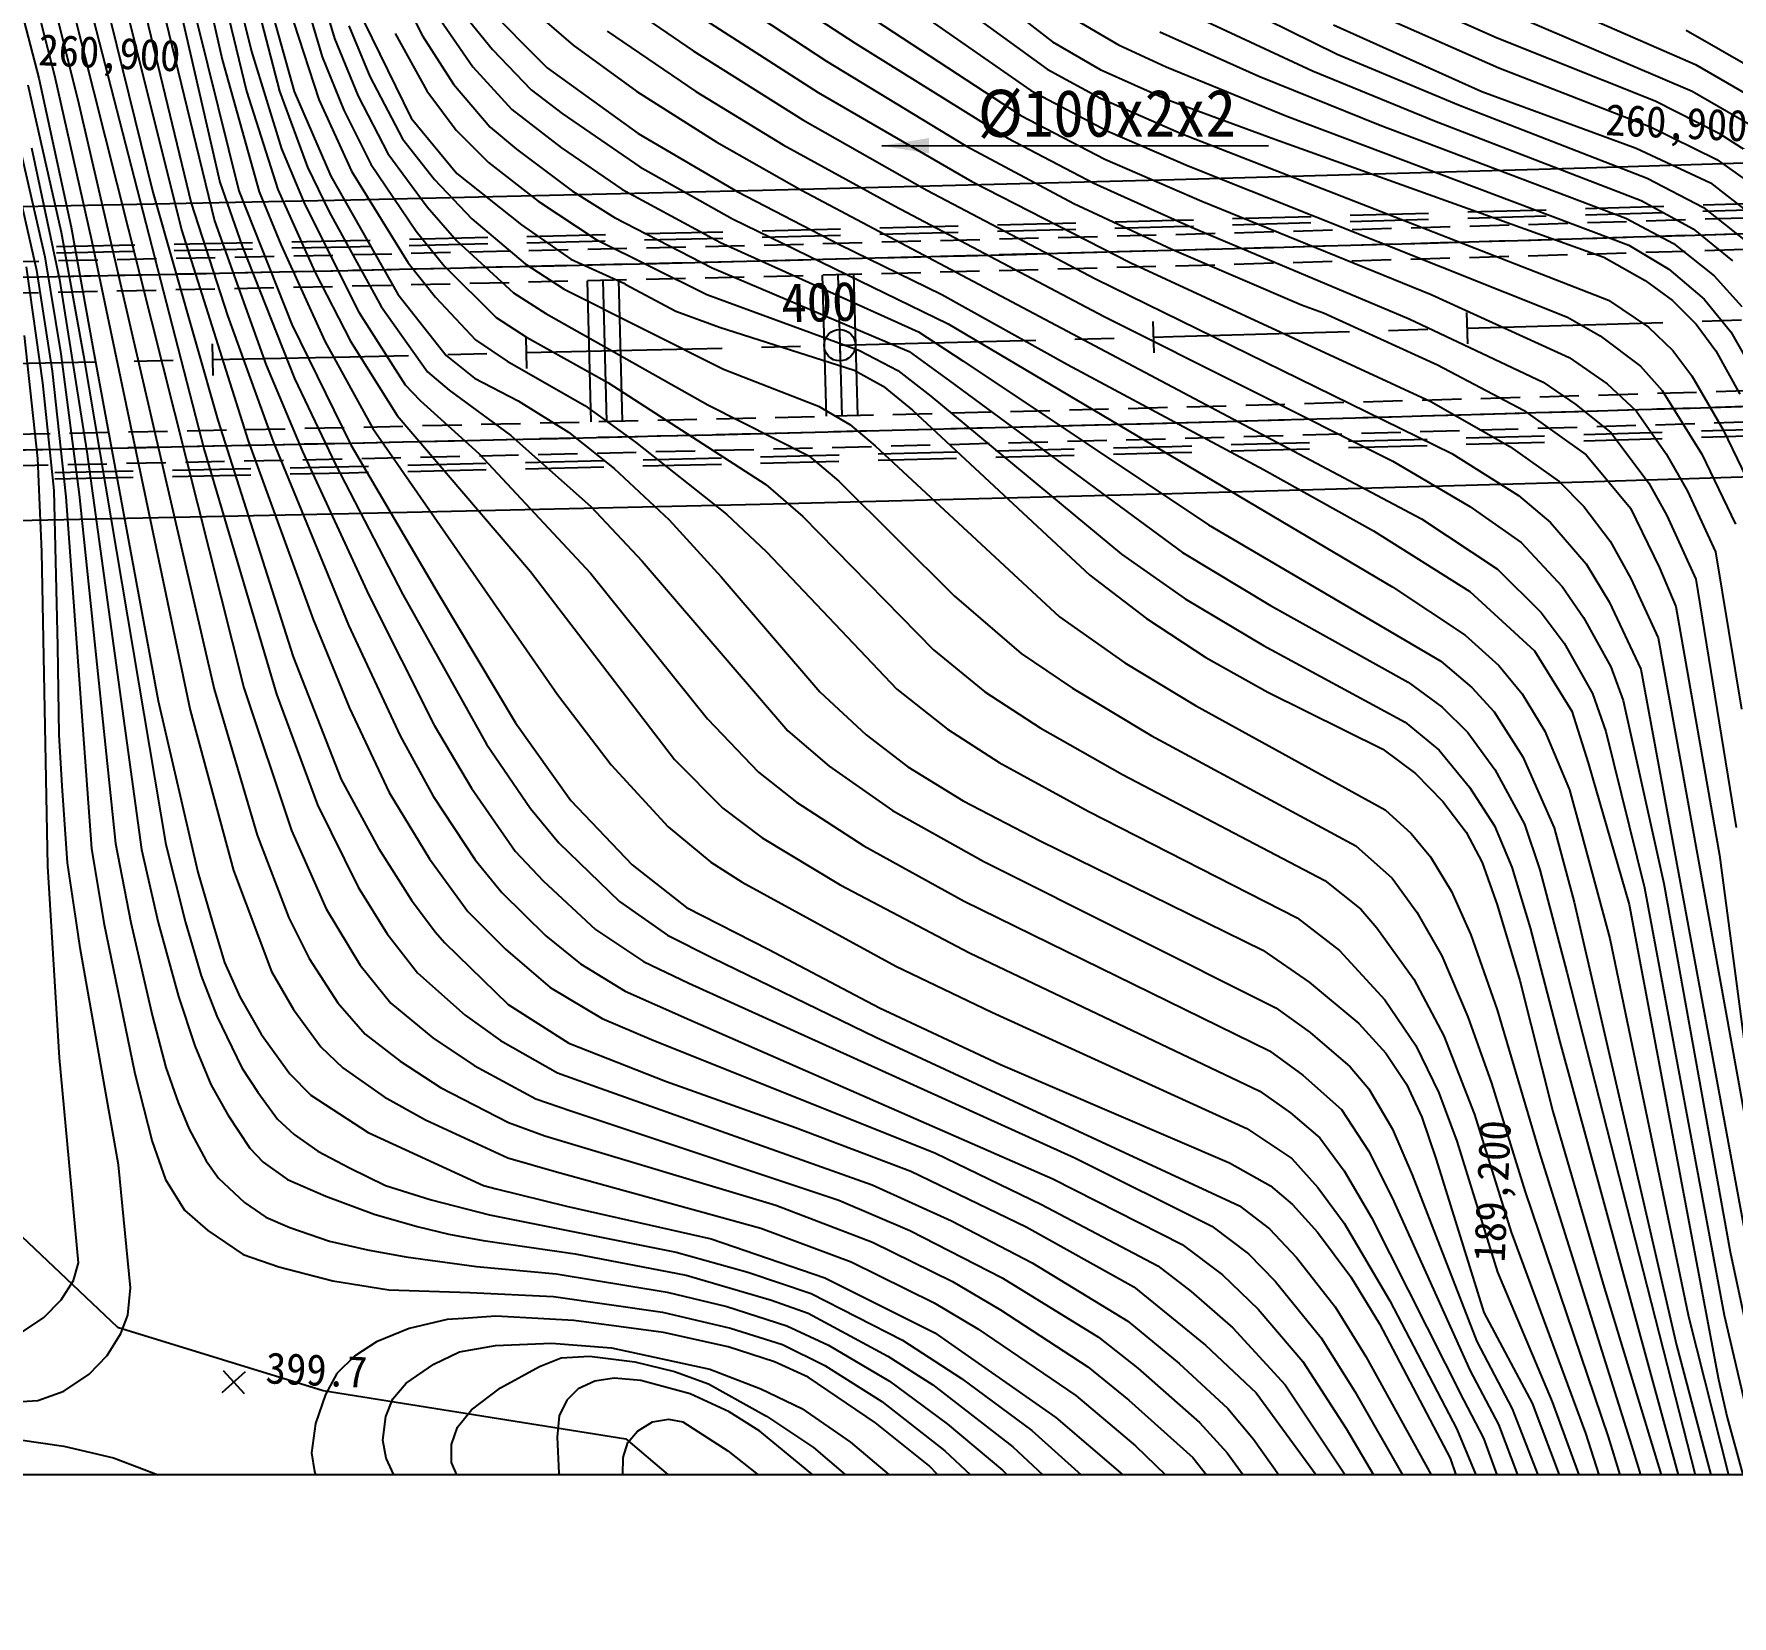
# Model space of a CAD drawing. Header units: millimetres. Extents: x 15846 to 16642, y 1103 to 1809.
# Drawn here: x 16479.2 to 16587.4, y 1390.9 to 1491.8 of the extents above; entities that cross this region are included whole.
import ezdxf
from ezdxf.enums import TextEntityAlignment as Align
from ezdxf.xclip import XClip

# ---------------------------------------------------------------- set-up
doc = ezdxf.new("R2010")
doc.units = ezdxf.units.MM
doc.header["$LTSCALE"] = 10
doc.header["$MEASUREMENT"] = 0
doc.header["$XCLIPFRAME"] = 2
for name, pattern in [('CENTER', [2, 1.25, -0.25, 0.25, -0.25]), ('DASHED', [0.75, 0.5, -0.25]), ('HIDDEN', [0.375, 0.25, -0.125])]:
    doc.linetypes.add(name, pattern=pattern)
for name, color, linetype in [('TN-CABL', 4, 'Continuous'), ('TZ-BASE', 253, 'Continuous'), ('TZ-CABL', 4, 'Continuous')]:
    doc.layers.add(name, color=color, linetype=linetype)
doc.layers.add('TX-PAPR', color=2, linetype='Continuous', plot=False)
doc.styles.add('HANA', font='GulimChe.ttf')
doc.styles.get("Standard").update_dxf_attribs({"font": 'GulimChe.ttf'})
doc.linetypes.add('ZIGZAG', pattern='A,0.0001,-0.2,[131,ltypeshp.shx,S=0.2,R=0,X=-0.2,Y=0],-0.4,[131,ltypeshp.shx,S=0.2,R=180,X=0.2,Y=0],-0.2', length=0.8001)
doc.dimstyles.get("Standard").update_dxf_attribs({"dimtxt": 0.18, "dimasz": 0.18, "dimexe": 0.18, "dimexo": 0.0625, "dimgap": 0.09, "dimtad": 0, "dimtih": 1, "dimtoh": 1, "dimdec": 4, "dimzin": 0, "dimdsep": 46, "dimtxsty": 'Standard', "dimcen": 0.09, "dimadec": 0, "dimazin": 0, "dimtfac": 1, "dimtdec": 4, "dimtofl": 0, "dimtmove": 0, "dimatfit": 3, "dimfxl": 0, "dimtolj": 1, "dimtzin": 0, "dimarcsym": 0})

# ---------------------------------------------------------------- blocks, each defined once
blk = doc.blocks.new('JD-DGKDFK')
at = {"layer": 'TZ-BASE'}
for p, q in [((556.72, 42.24, 381), (564.18, 13.19, 381)), ((556.69, 38.72, 382), (562.41, 15.72, 382)), ((582.71, 30.46, 363), (611.45, 11.65, 363)), ((558.27, 28.99, 383), (562.08, 13.2, 383)), ((563.93, 29.19, 377), (567.69, 16.56, 377)), ((557.84, 27.19, 384), (560.52, 15.21, 384)), ((583.14, 27.93, 364), (600.88, 16.26, 364)), ((551.2, 26.62, 390), (556.12, 6.75, 390)), ((552.5, 26.18, 389), (557.94, 4.35, 389)), ((553.62, 26.46, 388), (558.56, 6.05, 388)), ((554.82, 26.4, 387), (560.05, 4.93, 387)), ((555.94, 26.69, 386), (560.39, 7.39, 386)), ((563.98, 25.22, 378), (566.9, 15.38, 378)), ((584.79, 24.5, 365), (599.05, 15.11, 365)), ((547.56, 23.11, 394), (549.84, 14.2, 394)), ((548.77, 22.85, 393), (551.32, 12.65, 393)), ((550.87, 23.4, 391), (559.38, -9.66, 391)), ((562.18, 23.73, 380), (565.12, 13.18, 380)), ((601.39, 23.12, 361), (613.13, 14.59, 361)), ((604.09, 23.61, 360), (613.47, 16.33, 360)), ((636.46, 22.76, 351), (654.45, 14.9, 351)), ((546.76, 22.05, 395), (548.84, 14.03, 395)), ((598.97, 22.37, 362), (612.08, 13.24, 362)), ((571.63, 20, 373), (573.3, 16.73, 373)), ((584.78, 19.73, 367), (590.55, 15.76, 367)), ((621.93, 20.34, 356), (631.61, 15.56, 356)), ((633.77, 20.17, 353), (641.81, 16.6, 353)), ((550.86, 19.06, 392), (561.91, -24.84, 392)), ((564.77, 18.52, 379), (566.69, 12.66, 379)), ((577.16, 18.79, 370), (581.25, 14.68, 370)), ((579.99, 18.64, 369), (582.9, 16.13, 369)), ((589.1, 19.19, 366), (598.52, 13.1, 366)), ((621.5, 18.47, 357), (630.03, 14.48, 357)), ((633.06, 18.6, 354), (641.92, 14.67, 354)), ((640.56, 19.05, 352), (654.24, 13.19, 352)), ((558.93, 17.54, 385), (561.6, 6.85, 385)), ((568.6, 17.36, 376), (569.95, 14.13, 376)), ((569.59, 17.59, 375), (572.57, 11.48, 375)), ((574.23, 18.03, 372), (576.51, 14.75, 372)), ((576.01, 18.01, 371), (577.76, 15.84, 371)), ((614.69, 17.89, 359), (617.67, 16.14, 359)), ((631.37, 17.43, 355), (640.84, 13.18, 355)), ((567.69, 16.56, 377), (569.21, 12.87, 377)), ((571.56, 16.87, 374), (573.58, 13.21, 374)), ((573.3, 16.73, 373), (575.27, 13.65, 373)), ((585.08, 17.01, 368), (590.73, 13.18, 368)), ((600.88, 16.26, 364), (610.61, 10.19, 364)), ((613.47, 16.33, 360), (616.5, 14.57, 360)), ((620.3, 16.97, 358), (626.62, 14.14, 358)), ((641.81, 16.6, 353), (651.88, 12.57, 353)), ((653.85, 17.09, 350), (658.23, 14.57, 350)), ((560.52, 15.21, 384), (562.89, 6.77, 384)), ((562.41, 15.72, 382), (564.32, 9.51, 382)), ((566.9, 15.38, 378), (568.29, 11.98, 378)), ((577.76, 15.84, 371), (580.22, 13.28, 371)), ((582.9, 16.13, 369), (586.96, 13.18, 369)), ((590.55, 15.76, 367), (597.54, 11.37, 367)), ((617.67, 16.14, 359), (620.72, 14.74, 359)), ((631.61, 15.56, 356), (639.35, 12.32, 356)), ((549.84, 14.2, 394), (552.23, 3.61, 394)), ((569.95, 14.13, 376), (572.02, 10.15, 376)), ((576.51, 14.75, 372), (579, 12.02, 372)), ((581.25, 14.68, 370), (587.05, 10.49, 370)), ((599.05, 15.11, 365), (607.94, 9.7, 365)), ((613.13, 14.59, 361), (616.52, 12.74, 361)), ((616.5, 14.57, 360), (620.87, 12.62, 360)), ((620.72, 14.74, 359), (628.4, 11.61, 359)), ((626.62, 14.14, 358), (634.36, 11.02, 358)), ((630.03, 14.48, 357), (637.81, 11.31, 357)), ((641.92, 14.67, 354), (651.58, 10.93, 354)), ((654.45, 14.9, 351), (658.49, 12.55, 351)), ((548.15, 13.6, 396), (550.26, 4.21, 396)), ((548.84, 14.03, 395), (550.9, 4.53, 395)), ((562.08, 13.2, 383), (564.07, 6.92, 383)), ((564.18, 13.19, 381), (565.97, 8.35, 381)), ((565.12, 13.18, 380), (567.45, 7.78, 380)), ((573.58, 13.21, 374), (575.45, 10.71, 374)), ((575.27, 13.65, 373), (577.62, 10.9, 373)), ((580.22, 13.28, 371), (582.21, 11.78, 371)), ((586.96, 13.18, 369), (592.06, 9.94, 369)), ((590.73, 13.18, 368), (596.29, 9.78, 368)), ((598.52, 13.1, 366), (608.33, 7.43, 366)), ((612.08, 13.24, 362), (617, 10.65, 362)), ((640.84, 13.18, 355), (650.68, 9.57, 355)), ((654.24, 13.19, 352), (658.11, 10.97, 352)), ((551.32, 12.65, 393), (560.03, -24.93, 393)), ((566.69, 12.66, 379), (568.77, 8.09, 379)), ((568.29, 11.98, 378), (570.01, 8.53, 378)), ((569.21, 12.87, 377), (571.1, 9.23, 377)), ((579, 12.02, 372), (582.16, 9.58, 372)), ((616.52, 12.74, 361), (621.67, 10.49, 361)), ((620.87, 12.62, 360), (627.64, 10.14, 360)), ((639.35, 12.32, 356), (651.38, 7.65, 356)), ((651.88, 12.57, 353), (655.95, 10.51, 353)), ((572.57, 11.48, 375), (575.48, 7.94, 375)), ((577.62, 10.9, 373), (579.29, 9.5, 373)), ((582.21, 11.78, 371), (587.15, 8.36, 371)), ((597.54, 11.37, 367), (605.46, 6.89, 367)), ((611.45, 11.65, 363), (616.81, 8.86, 363)), ((628.4, 11.61, 359), (650.21, 3.37, 359)), ((634.36, 11.02, 358), (650.01, 5.1, 358)), ((637.81, 11.31, 357), (650.99, 6.23, 357)), ((651.58, 10.93, 354), (655.82, 8.83, 354)), ((546.88, 9.76, 399), (548.7, 1.79, 399)), ((547.44, 10.43, 398), (549.22, 2.64, 398)), ((572.02, 10.15, 376), (574.06, 7.56, 376)), ((575.45, 10.71, 374), (577.51, 8.65, 374)), ((587.05, 10.49, 370), (593.37, 6.79, 370)), ((592.06, 9.94, 369), (597.47, 6.88, 369)), ((596.29, 9.78, 368), (603.39, 5.89, 368)), ((610.61, 10.19, 364), (616.1, 7.32, 364)), ((617, 10.65, 362), (622.12, 8.44, 362)), ((621.67, 10.49, 361), (648.9, -0.12, 361)), ((627.64, 10.14, 360), (648.62, 2.61, 360)), ((655.95, 10.51, 353), (657.95, 9.23, 353)), ((548.37, 9.59, 397), (550.15, 1.19, 397)), ((564.32, 9.51, 382), (565.79, 5.97, 382)), ((571.1, 9.23, 377), (573.59, 5.83, 377)), ((579.29, 9.5, 373), (582.87, 6.82, 373)), ((582.16, 9.58, 372), (586, 6.94, 372)), ((607.94, 9.7, 365), (614.82, 6.03, 365)), ((616.81, 8.86, 363), (622.98, 6.18, 363)), ((650.68, 9.57, 355), (655.41, 7.36, 355)), ((655.82, 8.83, 354), (657.8, 7.43, 354)), ((565.97, 8.35, 381), (567.36, 5.51, 381)), ((567.45, 7.78, 380), (571.72, 0.25, 380)), ((568.77, 8.09, 379), (572.39, 2.26, 379)), ((570.01, 8.53, 378), (572.89, 4.26, 378)), ((575.48, 7.94, 375), (579.61, 4.68, 375)), ((577.51, 8.65, 374), (580.68, 6.18, 374)), ((587.15, 8.36, 371), (593.07, 5.05, 371)), ((622.12, 8.44, 362), (646.29, -1.22, 362)), ((651.38, 7.65, 356), (654.97, 5.78, 356)), ((556.12, 6.75, 390), (560.26, -7.78, 390)), ((560.39, 7.39, 386), (561.8, 3.31, 386)), ((561.6, 6.85, 385), (564.97, -1.67, 385)), ((562.89, 6.77, 384), (564.28, 3.43, 384)), ((564.07, 6.92, 383), (566.44, 1.68, 383)), ((574.06, 7.56, 376), (576.45, 5.06, 376)), ((582.87, 6.82, 373), (585.55, 5.14, 373)), ((586, 6.94, 372), (592.29, 3.55, 372)), ((593.37, 6.79, 370), (599.89, 3.43, 370)), ((597.47, 6.88, 369), (636.99, -14.07, 369)), ((605.46, 6.89, 367), (616.21, 1.23, 367)), ((608.33, 7.43, 366), (618.46, 2.25, 366)), ((616.1, 7.32, 364), (622.33, 4.53, 364)), ((655.41, 7.36, 355), (658.79, 4.72, 355)), ((558.56, 6.05, 388), (560.88, -1.11, 388)), ((565.79, 5.97, 382), (569.25, -0.9, 382)), ((567.36, 5.51, 381), (570.67, -0.54, 381)), ((573.59, 5.83, 377), (575.49, 3.65, 377)), ((580.68, 6.18, 374), (584.38, 3.73, 374)), ((603.39, 5.89, 368), (616.76, -1.16, 368)), ((614.82, 6.03, 365), (621.07, 3.13, 365)), ((622.98, 6.18, 363), (637.6, 0.24, 363)), ((650.99, 6.23, 357), (654.3, 4.42, 357)), ((654.97, 5.78, 356), (657.74, 3.57, 356)), ((550.9, 4.53, 395), (552.31, -3.25, 395)), ((557.94, 4.35, 389), (562.19, -9.09, 389)), ((560.05, 4.93, 387), (563.34, -4.27, 387)), ((576.45, 5.06, 376), (579.85, 2.18, 376)), ((579.61, 4.68, 375), (582.76, 2.49, 375)), ((585.55, 5.14, 373), (591.76, 1.93, 373)), ((593.07, 5.05, 371), (606.81, -1.64, 371)), ((622.33, 4.53, 364), (636.21, -1.31, 364)), ((650.01, 5.1, 358), (653.05, 3.48, 358)), ((654.3, 4.42, 357), (656.81, 2.38, 357)), ((550.26, 4.21, 396), (551.68, -3.66, 396)), ((552.23, 3.61, 394), (558.49, -26.27, 394)), ((561.8, 3.31, 386), (565.15, -5.12, 386)), ((564.28, 3.43, 384), (567.07, -2.74, 384)), ((572.89, 4.26, 378), (574.68, 2.05, 378)), ((575.49, 3.65, 377), (579.1, 0.34, 377)), ((584.38, 3.73, 374), (591.42, 0.24, 374)), ((592.29, 3.55, 372), (604.93, -2.14, 372)), ((599.89, 3.43, 370), (606.41, 0.23, 370)), ((650.21, 3.37, 359), (652.76, 1.85, 359)), ((653.05, 3.48, 358), (655.65, 1.42, 358)), ((549.22, 2.64, 398), (550.24, -3.55, 398)), ((572.39, 2.26, 379), (574.12, 0.07, 379)), ((579.85, 2.18, 376), (582.34, 0.57, 376)), ((582.76, 2.49, 375), (586.13, 0.95, 375)), ((618.46, 2.25, 366), (637.58, -6.59, 366)), ((621.07, 3.13, 365), (629.34, -0.42, 365)), ((648.62, 2.61, 360), (651.24, 1.13, 360)), ((549.09, -5.4, 400), (548.05, 1.99, 400)), ((548.7, 1.79, 399), (549.69, -4.66, 399)), ((550.15, 1.19, 397), (551.9, -9.8, 397)), ((566.44, 1.68, 383), (568.72, -2.75, 383)), ((574.68, 2.05, 378), (578, -1.24, 378)), ((591.76, 1.93, 373), (604.32, -3.41, 373)), ((616.21, 1.23, 367), (638.92, -9.91, 367)), ((651.24, 1.13, 360), (652.98, -0.16, 360)), ((652.76, 1.85, 359), (655.01, -0.07, 359)), ((655.65, 1.42, 358), (657.41, -0.54, 358)), ((571.72, 0.25, 380), (574.8, -3.65, 380)), ((574.12, 0.07, 379), (576.69, -2.66, 379)), ((579.1, 0.34, 377), (581.17, -0.98, 377)), ((582.34, 0.57, 376), (592.5, -4.53, 376)), ((586.13, 0.95, 375), (586.22, 0.89, 375)), ((586.22, 0.89, 375), (589.46, -0.83, 375)), ((591.42, 0.24, 374), (601.15, -3.33, 374)), ((606.41, 0.23, 370), (614.41, -4.22, 370)), ((637.6, 0.24, 363), (646.39, -3.79, 363)), ((569.25, -0.9, 382), (572.2, -5.52, 382)), ((570.67, -0.54, 381), (573.61, -4.7, 381)), ((581.17, -0.98, 377), (591.5, -6.81, 377)), ((589.46, -0.83, 375), (592.24, -1.85, 375)), ((629.34, -0.42, 365), (630.75, -0.94, 365)), ((630.75, -0.94, 365), (638, -4.26, 365)), ((639.86, -0.92), (639.92, -2.92)), ((648.9, -0.12, 361), (651.45, -1.85, 361)), ((652.98, -0.16, 360), (654.49, -1.66, 360)), ((655.01, -0.07, 359), (656.7, -2.15, 359)), ((560.88, -1.11, 388), (563.75, -9.1, 388)), ((564.97, -1.67, 385), (568.73, -9.36, 385)), ((578, -1.24, 378), (579.93, -2.49, 378)), ((592.24, -1.85, 375), (600.82, -4.58, 375)), ((599.88, -2), (599.93, -4)), ((604.93, -2.14, 372), (607.74, -4, 372)), ((606.81, -1.64, 371), (635.15, -18.42, 371)), ((616.76, -1.16, 368), (635.17, -10.4, 368)), ((619.87, -1.48), (619.92, -3.48)), ((636.21, -1.31, 364), (644.74, -5.36, 364)), ((646.29, -1.22, 362), (648.37, -2.41, 362)), ((651.45, -1.85, 361), (653.01, -3.33, 361)), ((654.49, -1.66, 360), (655.74, -3.36, 360)), ((656.7, -2.15, 359), (658.14, -4.65, 359)), ((548.78, -10.23, 401), (547.93, -2.38, 401)), ((559.89, -2.92), (559.93, -4.92)), ((567.07, -2.74, 384), (570.13, -8.31, 384)), ((568.72, -2.75, 383), (571.69, -7.47, 383)), ((576.69, -2.66, 379), (578.7, -4.01, 379)), ((579.89, -2.48), (579.93, -4.48)), ((579.93, -2.49, 378), (585.11, -5.38, 378)), ((648.37, -2.41, 362), (650.94, -4.33, 362)), ((550.24, -3.55, 398), (551.41, -12.52, 398)), ((551.68, -3.66, 396), (556.94, -34.82, 396)), ((552.31, -3.25, 395), (556.44, -25.66, 395)), ((563.34, -4.27, 387), (565.65, -9.77, 387)), ((574.8, -3.65, 380), (576.61, -5.1, 380)), ((578.7, -4.01, 379), (583.66, -6.85, 379)), ((601.15, -3.33, 374), (603.61, -4.61, 374)), ((604.32, -3.41, 373), (606.9, -5.27, 373)), ((607.74, -4, 372), (623.4, -14.44, 372)), ((614.41, -4.22, 370), (626.92, -10.93, 370)), ((638, -4.26, 365), (643.48, -7.15, 365)), ((646.39, -3.79, 363), (648.83, -5.47, 363)), ((653.01, -3.33, 361), (654.22, -4.96, 361)), ((655.74, -3.36, 360), (657.28, -6.13, 360)), ((549.81, -12.27, 400), (549.09, -5.4, 400)), ((549.69, -4.66, 399), (550.56, -12.67, 399)), ((565.15, -5.12, 386), (567.75, -10.6, 386)), ((573.61, -4.7, 381), (575.01, -5.87, 381)), ((576.61, -5.1, 380), (579.4, -6.54, 380)), ((585.11, -5.38, 378), (595.18, -11.88, 378)), ((592.5, -4.53, 376), (598.55, -6.89, 376)), ((600.82, -4.58, 375), (602.66, -5.61, 375)), ((603.61, -4.61, 374), (605.71, -6.25, 374)), ((606.9, -5.27, 373), (621.75, -16.22, 373)), ((644.74, -5.36, 364), (646.83, -6.77, 364)), ((650.94, -4.33, 362), (652.33, -5.89, 362)), ((654.22, -4.96, 361), (656.21, -8.4, 361)), ((572.2, -5.52, 382), (573.15, -6.53, 382)), ((575.01, -5.87, 381), (578.94, -8.76, 381)), ((602.66, -5.61, 375), (604.53, -7.14, 375)), ((605.71, -6.25, 374), (617.86, -16.31, 374)), ((648.83, -5.47, 363), (650.67, -7.18, 363)), ((652.33, -5.89, 362), (654.85, -9.94, 362)), ((571.69, -7.47, 383), (580.18, -17.42, 383)), ((573.15, -6.53, 382), (576.9, -9.91, 382)), ((579.4, -6.54, 380), (582.6, -8.54, 380)), ((583.66, -6.85, 379), (586.89, -9.17, 379)), ((591.5, -6.81, 377), (597.94, -10.05, 377)), ((598.55, -6.89, 376), (600.55, -8.06, 376)), ((604.53, -7.14, 375), (615.84, -17.65, 375)), ((637.58, -6.59, 366), (642.61, -9.45, 366)), ((643.48, -7.15, 365), (647.49, -9.98, 365)), ((646.83, -6.77, 364), (649.08, -8.58, 364)), ((650.67, -7.18, 363), (652.58, -9.93, 363)), ((560.26, -7.78, 390), (565.05, -22.86, 390)), ((570.13, -8.31, 384), (581.9, -25.26, 384)), ((582.6, -8.54, 380), (585.52, -10.85, 380)), ((600.55, -8.06, 376), (602.16, -9.42, 376)), ((649.08, -8.58, 364), (651.47, -11.8, 364)), ((656.21, -8.4, 361), (658.27, -12.67, 361)), ((559.38, -9.66, 391), (564, -25.25, 391)), ((562.19, -9.09, 389), (566.33, -20.49, 389)), ((563.75, -9.1, 388), (568.58, -20.84, 388)), ((568.73, -9.36, 385), (574.29, -18.83, 385)), ((578.94, -8.76, 381), (584.04, -13.27, 381)), ((586.89, -9.17, 379), (592.69, -13.77, 379)), ((602.16, -9.42, 376), (613.91, -20.32, 376)), ((642.61, -9.45, 366), (645.76, -11.68, 366)), ((549.04, -16.16, 401), (548.78, -10.23, 401)), ((551.9, -9.8, 397), (555.39, -35.14, 397)), ((565.65, -9.77, 387), (569.88, -18.93, 387)), ((567.75, -10.6, 386), (572.05, -18.89, 386)), ((576.9, -9.91, 382), (584.01, -17.52, 382)), ((597.94, -10.05, 377), (599.85, -11.67, 377)), ((635.17, -10.4, 368), (640.07, -13.27, 368)), ((638.92, -9.91, 367), (643.18, -12.58, 367)), ((647.49, -9.98, 365), (650.3, -13.39, 365)), ((652.58, -9.93, 363), (653.94, -12.3, 363)), ((654.85, -9.94, 362), (657, -14.41, 362)), ((585.52, -10.85, 380), (589.03, -14.14, 380)), ((595.18, -11.88, 378), (597.54, -13.92, 378)), ((599.85, -11.67, 377), (607.2, -18.97, 377)), ((626.92, -10.93, 370), (633.92, -14.83, 370)), ((645.76, -11.68, 366), (647.33, -13.29, 366)), ((651.47, -11.8, 364), (652.62, -13.85, 364)), ((550.05, -22.19, 400), (549.81, -12.27, 400)), ((550.56, -12.67, 399), (552.2, -35.09, 399)), ((551.41, -12.52, 398), (553.73, -34.76, 398)), ((643.18, -12.58, 367), (645.22, -14.29, 367)), ((653.94, -12.3, 363), (655.73, -16.16, 363)), ((584.04, -13.27, 381), (587.3, -16.76, 381)), ((592.69, -13.77, 379), (595.23, -16.18, 379)), ((597.54, -13.92, 378), (605.87, -22.41, 378)), ((636.99, -14.07, 369), (641.84, -17.27, 369)), ((640.07, -13.27, 368), (643.33, -15.58, 368)), ((647.33, -13.29, 366), (649.01, -15.5, 366)), ((650.3, -13.39, 365), (652.15, -17.18, 365)), ((652.62, -13.85, 364), (654.47, -17.91, 364)), ((589.03, -14.14, 380), (592.34, -17.76, 380)), ((623.4, -14.44, 372), (638.22, -23.13, 372)), ((633.92, -14.83, 370), (640.07, -18.7, 370)), ((645.22, -14.29, 367), (647.48, -16.94, 367)), ((549.42, -36.21, 401), (549.04, -16.16, 401)), ((595.23, -16.18, 379), (603.54, -24.92, 379)), ((621.75, -16.22, 373), (627.36, -19.59, 373)), ((643.33, -15.58, 368), (645.95, -18.39, 368)), ((649.01, -15.5, 366), (650.34, -17.88, 366)), ((655.73, -16.16, 363), (657.38, -26.19, 363)), ((587.3, -16.76, 381), (596.59, -27.57, 381)), ((617.86, -16.31, 374), (621.93, -19.16, 374)), ((641.84, -17.27, 369), (644.61, -20.04, 369)), ((647.48, -16.94, 367), (648.94, -19.35, 367)), ((652.15, -17.18, 365), (653.2, -19.66, 365)), ((580.18, -17.42, 383), (589.37, -29.4, 383)), ((584.01, -17.52, 382), (591.47, -26.82, 382)), ((592.34, -17.76, 380), (598.64, -25.09, 380)), ((615.84, -17.65, 375), (619.46, -20.41, 375)), ((645.95, -18.39, 368), (647.32, -20.36, 368)), ((650.34, -17.88, 366), (652.08, -21.65, 366)), ((654.47, -17.91, 364), (657.04, -33.74, 364)), ((569.88, -18.93, 387), (574.04, -27.21, 387)), ((572.05, -18.89, 386), (577.38, -28.43, 386)), ((574.29, -18.83, 385), (579.22, -27.08, 385)), ((607.2, -18.97, 377), (611.46, -22.65, 377)), ((621.93, -19.16, 374), (626.91, -22.14, 374)), ((635.15, -18.42, 371), (639.77, -21.49, 371)), ((640.07, -18.7, 370), (644.18, -22.47, 370)), ((648.94, -19.35, 367), (650.97, -23.64, 367)), ((566.33, -20.49, 389), (568.64, -26.13, 389)), ((613.91, -20.32, 376), (618.08, -23.24, 376)), ((619.46, -20.41, 375), (623.23, -22.91, 375)), ((627.36, -19.59, 373), (636.14, -24.47, 373)), ((644.61, -20.04, 369), (646.08, -22, 369)), ((647.32, -20.36, 368), (649.06, -23.49, 368)), ((653.2, -19.66, 365), (655.99, -35.5, 365)), ((568.58, -20.84, 388), (571.87, -27.9, 388)), ((639.77, -21.49, 371), (641.91, -23.42, 371)), ((550.14, -27.83, 400), (550.05, -22.19, 400)), ((605.87, -22.41, 378), (609.16, -25.09, 378)), ((611.46, -22.65, 377), (614.74, -24.87, 377)), ((626.91, -22.14, 374), (635.94, -27.02, 374)), ((644.18, -22.47, 370), (646.57, -26.33, 370)), ((646.08, -22, 369), (647.88, -25.2, 369)), ((652.08, -21.65, 366), (662.24, -77.95, 366)), ((565.05, -22.86, 390), (568.12, -30.68, 390)), ((618.08, -23.24, 376), (622.57, -25.97, 376)), ((623.23, -22.91, 375), (627.2, -25.12, 375)), ((638.22, -23.13, 372), (640.19, -24.81, 372)), ((641.91, -23.42, 371), (643.4, -25.23, 371)), ((649.06, -23.49, 368), (649.85, -25.64, 368)), ((650.97, -23.64, 367), (659.08, -67.61, 367)), ((561.91, -24.84, 392), (564.96, -33.93, 392)), ((614.74, -24.87, 377), (619.75, -27.88, 377)), ((636.14, -24.47, 373), (638.31, -26.08, 373)), ((640.19, -24.81, 372), (641.61, -26.36, 372)), ((556.44, -25.66, 395), (558.97, -36.59, 395)), ((560.03, -24.93, 393), (562.77, -34.24, 393)), ((564, -25.25, 391), (566.6, -32.3, 391)), ((581.9, -25.26, 384), (585.33, -29.75, 384)), ((598.64, -25.09, 380), (601.59, -27.84, 380)), ((603.54, -24.92, 379), (606.76, -27.48, 379)), ((609.16, -25.09, 378), (612.68, -27.38, 378)), ((622.57, -25.97, 376), (634.68, -32.61, 376)), ((627.2, -25.12, 375), (634.53, -28.74, 375)), ((643.4, -25.23, 371), (644.85, -27.61, 371)), ((647.88, -25.2, 369), (648.73, -27.63, 369)), ((649.85, -25.64, 368), (652.43, -37.31, 368)), ((558.49, -26.27, 394), (561.25, -36.48, 394)), ((568.64, -26.13, 389), (571.17, -31.5, 389)), ((591.47, -26.82, 382), (594.73, -30.21, 382)), ((635.94, -27.02, 374), (638.12, -28.82, 374)), ((638.31, -26.08, 373), (639.95, -27.68, 373)), ((641.61, -26.36, 372), (643.45, -29.24, 372)), ((646.57, -26.33, 370), (647.62, -29.62, 370)), ((550.33, -31.08, 400), (550.14, -27.83, 400)), ((571.87, -27.9, 388), (573.99, -31.75, 388)), ((574.04, -27.21, 387), (576.43, -31.24, 387)), ((579.22, -27.08, 385), (582.75, -32.02, 385)), ((596.59, -27.57, 381), (599.23, -29.83, 381)), ((601.59, -27.84, 380), (604.25, -29.87, 380)), ((606.76, -27.48, 379), (610.06, -29.59, 379)), ((612.68, -27.38, 378), (617.93, -30.37, 378)), ((619.75, -27.88, 377), (632.81, -34.9, 377)), ((639.95, -27.68, 373), (641.66, -30.04, 373)), ((644.85, -27.61, 371), (646.42, -31.35, 371)), ((648.73, -27.63, 369), (651.2, -37.58, 369)), ((577.38, -28.43, 386), (580.19, -32.53, 386)), ((634.53, -28.74, 375), (636.61, -30.3, 375)), ((638.12, -28.82, 374), (640.05, -31.16, 374)), ((585.33, -29.75, 384), (588.96, -33.69, 384)), ((589.37, -29.4, 383), (592.45, -32.5, 383)), ((594.73, -30.21, 382), (597.15, -32.13, 382)), ((599.23, -29.83, 381), (603.27, -32.65, 381)), ((604.25, -29.87, 380), (607.77, -32.05, 380)), ((610.06, -29.59, 379), (615.74, -32.69, 379)), ((636.61, -30.3, 375), (638.34, -32.08, 375)), ((641.66, -30.04, 373), (643.55, -33.52, 373)), ((643.45, -29.24, 372), (645.44, -33.76, 372)), ((647.62, -29.62, 370), (650.23, -38.65, 370)), ((550.68, -35.99, 400), (550.33, -31.08, 400)), ((568.12, -30.68, 390), (570.49, -35.06, 390)), ((576.43, -31.24, 387), (579.21, -35.24, 387)), ((617.93, -30.37, 378), (630.82, -37.11, 378)), ((640.05, -31.16, 374), (641.64, -33.64, 374)), ((646.42, -31.35, 371), (647.16, -34.07, 371)), ((566.6, -32.3, 391), (569.19, -37.54, 391)), ((571.17, -31.5, 389), (573.74, -35.74, 389)), ((573.99, -31.75, 388), (576.66, -35.81, 388)), ((582.75, -32.02, 385), (586.67, -36.12, 385)), ((597.15, -32.13, 382), (601.43, -34.92, 382)), ((607.77, -32.05, 380), (612.68, -34.6, 380)), ((638.34, -32.08, 375), (639.83, -34.03, 375)), ((580.19, -32.53, 386), (582, -34.72, 386)), ((592.45, -32.5, 383), (594.96, -34.4, 383)), ((603.27, -32.65, 381), (609.09, -35.91, 381)), ((615.74, -32.69, 379), (629.07, -39.49, 379)), ((634.68, -32.61, 376), (636.32, -34.12, 376)), ((643.55, -33.52, 373), (644.54, -36.44, 373)), ((562.77, -34.24, 393), (564.77, -39.49, 393)), ((564.96, -33.93, 392), (567.17, -38.92, 392)), ((588.96, -33.69, 384), (591.68, -35.96, 384)), ((594.96, -34.4, 383), (599.93, -37.39, 383)), ((612.68, -34.6, 380), (626.87, -41.55, 380)), ((636.32, -34.12, 376), (637.55, -35.62, 376)), ((639.83, -34.03, 375), (640.86, -35.98, 375)), ((641.64, -33.64, 374), (642.74, -36.26, 374)), ((645.44, -33.76, 372), (646.71, -38.51, 372)), ((647.16, -34.07, 371), (648.99, -40.81, 371)), ((552.2, -35.09, 399), (552.98, -39.81, 399)), ((553.73, -34.76, 398), (554.71, -39.8, 398)), ((555.39, -35.14, 397), (556.45, -39.8, 397)), ((556.94, -34.82, 396), (558.19, -39.8, 396)), ((570.49, -35.06, 390), (572.6, -38.37, 390)), ((579.21, -35.24, 387), (581, -37.14, 387)), ((582, -34.72, 386), (585.87, -38.46, 386)), ((601.43, -34.92, 382), (607.83, -38.43, 382)), ((632.81, -34.9, 377), (635.11, -36.97, 377)), ((637.55, -35.62, 376), (638.89, -37.82, 376)), ((655.99, -35.5, 365), (657.57, -47.55, 365)), ((550.17, -48.42, 401), (549.42, -36.21, 401)), ((551.24, -39.81, 400), (550.68, -35.99, 400)), ((558.97, -36.59, 395), (559.92, -39.8, 395)), ((561.25, -36.48, 394), (563.67, -42.91, 394)), ((573.74, -35.74, 389), (576.19, -39.1, 389)), ((576.66, -35.81, 388), (578.36, -37.89, 388)), ((586.67, -36.12, 385), (590.14, -38.84, 385)), ((591.68, -35.96, 384), (593.68, -37.22, 384)), ((609.09, -35.91, 381), (627.7, -45.23, 381)), ((640.86, -35.98, 375), (641.82, -38.67, 375)), ((642.74, -36.26, 374), (643.92, -40.13, 374)), ((644.54, -36.44, 373), (646.26, -42.96, 373)), ((569.19, -37.54, 391), (571.04, -40.52, 391)), ((578.36, -37.89, 388), (581.16, -40.65, 388)), ((581, -37.14, 387), (584.34, -40.25, 387)), ((593.68, -37.22, 384), (603.48, -42.57, 384)), ((599.93, -37.39, 383), (608.17, -41.73, 383)), ((630.82, -37.11, 378), (633.11, -38.95, 378)), ((635.11, -36.97, 377), (636.69, -39.13, 377)), ((638.89, -37.82, 376), (640.13, -40.58, 376)), ((651.2, -37.58, 369), (656.29, -64.83, 369)), ((652.43, -37.31, 368), (656.66, -60.79, 368)), ((567.17, -38.92, 392), (569.33, -42.52, 392)), ((572.6, -38.37, 390), (574.11, -40.39, 390)), ((585.87, -38.46, 386), (588.92, -40.6, 386)), ((590.14, -38.84, 385), (595.37, -41.51, 385)), ((607.83, -38.43, 382), (627.3, -47.97, 382)), ((633.11, -38.95, 378), (634.13, -40.13, 378)), ((641.82, -38.67, 375), (643.25, -43.5, 375)), ((646.71, -38.51, 372), (653.24, -66.73, 372)), ((650.23, -38.65, 370), (655.92, -68.92, 370)), ((551.47, -41.41, 400), (551.24, -39.81, 400)), ((552.98, -39.81, 399), (554.97, -49.42, 399)), ((554.71, -39.8, 398), (556.09, -45.79, 398)), ((556.45, -39.8, 397), (557.74, -44.52, 397)), ((558.19, -39.8, 396), (559.19, -43.19, 396)), ((559.92, -39.8, 395), (560.67, -42.34, 395)), ((564.77, -39.49, 393), (566.07, -42.09, 393)), ((576.19, -39.1, 389), (578.6, -41.5, 389)), ((629.07, -39.49, 379), (631.77, -41.59, 379)), ((636.69, -39.13, 377), (638.28, -41.93, 377)), ((571.04, -40.52, 391), (572.98, -43, 391)), ((574.11, -40.39, 390), (574.72, -41.1, 390)), ((574.72, -41.1, 390), (578.77, -45.02, 390)), ((581.16, -40.65, 388), (583.38, -42.43, 388)), ((584.34, -40.25, 387), (587.39, -42.28, 387)), ((588.92, -40.6, 386), (591.78, -42.04, 386)), ((634.13, -40.13, 378), (636.49, -43.4, 378)), ((640.13, -40.58, 376), (641.8, -45.37, 376)), ((643.92, -40.13, 374), (645.81, -47.4, 374)), ((648.99, -40.81, 371), (654, -64.92, 371)), ((553.92, -55.25, 400), (551.47, -41.41, 400)), ((566.07, -42.09, 393), (567.9, -44.92, 393)), ((578.6, -41.5, 389), (581.43, -43.93, 389)), ((591.78, -42.04, 386), (602.21, -47.1, 386)), ((595.37, -41.51, 385), (602.43, -45.23, 385)), ((608.17, -41.73, 383), (626.69, -50.54, 383)), ((626.87, -41.55, 380), (629.83, -43.59, 380)), ((631.77, -41.59, 379), (634.64, -44.73, 379)), ((638.28, -41.93, 377), (639.95, -45.8, 377)), ((559.19, -43.19, 396), (560.18, -45.76, 396)), ((560.67, -42.34, 395), (561.65, -44.53, 395)), ((563.67, -42.91, 394), (565.08, -45.35, 394)), ((569.33, -42.52, 392), (571.29, -44.94, 392)), ((572.98, -43, 391), (576.03, -45.71, 391)), ((583.38, -42.43, 388), (586.22, -44.17, 388)), ((587.39, -42.28, 387), (590.28, -43.66, 387)), ((603.48, -42.57, 384), (609.6, -45.51, 384)), ((646.26, -42.96, 373), (655.47, -79.03, 373)), ((581.43, -43.93, 389), (584.75, -45.91, 389)), ((586.22, -44.17, 388), (590.34, -46, 388)), ((590.28, -43.66, 387), (614.88, -54.8, 387)), ((629.83, -43.59, 380), (633, -46.23, 380)), ((636.49, -43.4, 378), (638.41, -47.03, 378)), ((643.25, -43.5, 375), (645.36, -51.85, 375)), ((557.74, -44.52, 397), (558.78, -47.66, 397)), ((561.65, -44.53, 395), (563.02, -46.92, 395)), ((565.08, -45.35, 394), (566.83, -47.72, 394)), ((567.9, -44.92, 393), (569.65, -46.92, 393)), ((571.29, -44.94, 392), (573.97, -47.15, 392)), ((578.77, -45.02, 390), (582.64, -47.49, 390)), ((602.43, -45.23, 385), (610.14, -48.85, 385)), ((627.7, -45.23, 381), (629.89, -46.81, 381)), ((634.64, -44.73, 379), (636.62, -47.64, 379)), ((641.8, -45.37, 376), (644.48, -54.41, 376)), ((556.09, -45.79, 398), (556.94, -49.03, 398)), ((560.18, -45.76, 396), (561.78, -49.07, 396)), ((576.03, -45.71, 391), (578.28, -47.31, 391)), ((584.75, -45.91, 389), (587.9, -47.26, 389)), ((590.34, -46, 388), (613.48, -56.13, 388)), ((609.6, -45.51, 384), (625.85, -52.93, 384)), ((633, -46.23, 380), (634.72, -48.12, 380)), ((639.95, -45.8, 377), (641.44, -50.04, 377)), ((563.02, -46.92, 395), (564.84, -49.45, 395)), ((569.65, -46.92, 393), (571.88, -48.63, 393)), ((573.97, -47.15, 392), (576.59, -48.91, 392)), ((578.28, -47.31, 391), (581.91, -49.38, 391)), ((582.64, -47.49, 390), (588.8, -49.9, 390)), ((587.9, -47.26, 389), (606, -54.51, 389)), ((602.21, -47.1, 386), (625.38, -57.85, 386)), ((629.89, -46.81, 381), (632.45, -48.99, 381)), ((638.41, -47.03, 378), (640.37, -52.04, 378)), ((645.81, -47.4, 374), (654.18, -78.06, 374)), ((551.37, -61.49, 401), (550.17, -48.42, 401)), ((558.78, -47.66, 397), (559.81, -50.12, 397)), ((566.83, -47.72, 394), (568.22, -49.06, 394)), ((571.88, -48.63, 393), (574.45, -50.32, 393)), ((627.3, -47.97, 382), (629.42, -49.53, 382)), ((634.72, -48.12, 380), (636.02, -50.1, 380)), ((636.62, -47.64, 379), (638.1, -50.65, 379)), ((554.97, -49.42, 399), (556.07, -53.75, 399)), ((556.94, -49.03, 398), (557.73, -51.27, 398)), ((561.78, -49.07, 396), (562.81, -50.61, 396)), ((564.84, -49.45, 395), (566.18, -50.81, 395)), ((568.22, -49.06, 394), (570.85, -50.9, 394)), ((576.59, -48.91, 392), (580.52, -51.03, 392)), ((581.91, -49.38, 391), (584.62, -50.36, 391)), ((610.14, -48.85, 385), (624.75, -55.11, 385)), ((629.42, -49.53, 382), (631.88, -51.71, 382)), ((632.45, -48.99, 381), (633.62, -50.4, 381)), ((537.79, -50.37, -130), (553.85, -65.6, -130)), ((559.81, -50.12, 397), (560.9, -52.06, 397)), ((562.81, -50.61, 396), (564.05, -52.34, 396)), ((566.18, -50.81, 395), (569.84, -53.18, 395)), ((574.45, -50.32, 393), (578.78, -52.55, 393)), ((584.62, -50.36, 391), (601.97, -56.51, 391)), ((588.8, -49.9, 390), (597.07, -52.87, 390)), ((626.69, -50.54, 383), (628.63, -51.92, 383)), ((633.62, -50.4, 381), (635.14, -52.97, 381)), ((636.02, -50.1, 380), (637.01, -52.21, 380)), ((638.1, -50.65, 379), (639.23, -53.74, 379)), ((641.44, -50.04, 377), (643.59, -56.97, 377)), ((557.73, -51.27, 398), (558.43, -52.98, 398)), ((570.85, -50.9, 394), (573.49, -52.38, 394)), ((580.52, -51.03, 392), (582.76, -51.81, 392)), ((582.76, -51.81, 392), (599.85, -57.49, 392)), ((628.63, -51.92, 383), (630.51, -53.52, 383)), ((631.88, -51.71, 382), (633.61, -54.36, 382)), ((645.36, -51.85, 375), (648.56, -62.85, 375)), ((558.43, -52.98, 398), (559.52, -54.98, 398)), ((560.9, -52.06, 397), (562.29, -54.18, 397)), ((564.05, -52.34, 396), (565.11, -53.31, 396)), ((573.49, -52.38, 394), (578.74, -54.79, 394)), ((578.78, -52.55, 393), (581.09, -53.39, 393)), ((597.07, -52.87, 390), (604.44, -55.65, 390)), ((625.85, -52.93, 384), (628.73, -54.84, 384)), ((635.14, -52.97, 381), (636.4, -55.89, 381)), ((637.01, -52.21, 380), (637.92, -54.9, 380)), ((640.37, -52.04, 378), (642.71, -59.53, 378)), ((556.07, -53.75, 399), (556.91, -56.17, 399)), ((565.11, -53.31, 396), (566.63, -54.38, 396)), ((569.84, -53.18, 395), (577.18, -56.57, 395)), ((581.09, -53.39, 393), (595.82, -57.81, 393)), ((630.51, -53.52, 383), (632.05, -55.63, 383)), ((639.23, -53.74, 379), (641.83, -62.09, 379)), ((559.52, -54.98, 398), (560.29, -56.09, 398)), ((562.29, -54.18, 397), (563.14, -55.07, 397)), ((563.14, -55.07, 397), (564.7, -56.18, 397)), ((566.63, -54.38, 396), (568.64, -55.43, 396)), ((578.74, -54.79, 394), (581.84, -55.68, 394)), ((606, -54.51, 389), (612.77, -57.77, 389)), ((614.88, -54.8, 387), (623.63, -59.15, 387)), ((624.75, -55.11, 385), (627.36, -56.59, 385)), ((628.73, -54.84, 384), (630.37, -56.68, 384)), ((633.61, -54.36, 382), (635.11, -57.34, 382)), ((637.92, -54.9, 380), (640.95, -64.66, 380)), ((644.48, -54.41, 376), (650.49, -73.47, 376)), ((554.68, -63.08, 400), (553.92, -55.25, 400)), ((556.91, -56.17, 399), (558.12, -58.13, 399)), ((560.29, -56.09, 398), (561.96, -57.65, 398)), ((564.7, -56.18, 397), (567.14, -57.25, 397)), ((568.64, -55.43, 396), (570.94, -56.56, 396)), ((581.84, -55.68, 394), (594.87, -59.27, 394)), ((604.44, -55.65, 390), (611.78, -59.19, 390)), ((613.48, -56.13, 388), (621.72, -60.32, 388)), ((632.05, -55.63, 383), (633.8, -58.59, 383)), ((636.4, -55.89, 381), (640.52, -66.51, 381)), ((567.14, -57.25, 397), (570.22, -58.38, 397)), ((570.94, -56.56, 396), (573.85, -57.47, 396)), ((577.18, -56.57, 395), (577.99, -56.77, 395)), ((577.99, -56.77, 395), (582.48, -57.88, 395)), ((601.97, -56.51, 391), (607.02, -58.81, 391)), ((627.36, -56.59, 385), (628.76, -57.78, 385)), ((630.37, -56.68, 384), (632.05, -58.96, 384)), ((635.11, -57.34, 382), (640.09, -68.37, 382)), ((643.59, -56.97, 377), (648.88, -72.59, 377)), ((558.12, -58.13, 399), (559.62, -59.43, 399)), ((561.96, -57.65, 398), (563.31, -58.57, 398)), ((570.22, -58.38, 397), (572.96, -59.18, 397)), ((573.85, -57.47, 396), (577.57, -58.42, 396)), ((577.57, -58.42, 396), (589.47, -60.81, 396)), ((582.48, -57.88, 395), (591.71, -59.97, 395)), ((595.82, -57.81, 393), (601.98, -60.18, 393)), ((599.85, -57.49, 392), (604.36, -59.42, 392)), ((612.77, -57.77, 389), (620.18, -61.69, 389)), ((625.38, -57.85, 386), (627.29, -59.32, 386)), ((628.76, -57.78, 385), (630.35, -59.53, 385)), ((559.62, -59.43, 399), (561.87, -60.96, 399)), ((563.31, -58.57, 398), (564.84, -59.24, 398)), ((564.84, -59.24, 398), (567.37, -60.1, 398)), ((572.96, -59.18, 397), (574.97, -59.66, 397)), ((594.87, -59.27, 394), (600.63, -61.42, 394)), ((604.36, -59.42, 392), (610.25, -62.44, 392)), ((607.02, -58.81, 391), (612.16, -61.48, 391)), ((611.78, -59.19, 390), (618.64, -63.01, 390)), ((623.63, -59.15, 387), (625.96, -60.92, 387)), ((627.29, -59.32, 386), (629.02, -61.14, 386)), ((630.35, -59.53, 385), (632.48, -62.38, 385)), ((632.05, -58.96, 384), (634.97, -63.91, 384)), ((633.8, -58.59, 383), (639.67, -70.23, 383)), ((642.71, -59.53, 378), (647.45, -72.35, 378)), ((567.37, -60.1, 398), (569.8, -60.67, 398)), ((574.97, -59.66, 397), (575.67, -59.8, 397)), ((575.67, -59.8, 397), (577.16, -60.07, 397)), ((577.16, -60.07, 397), (583.03, -60.91, 397)), ((591.71, -59.97, 395), (598.94, -62.44, 395)), ((601.98, -60.18, 393), (607.08, -62.68, 393)), ((621.72, -60.32, 388), (624.31, -62.25, 388)), ((551.05, -62.62, 401), (551.37, -61.49, 401)), ((561.87, -60.96, 399), (564.15, -61.74, 399)), ((569.8, -60.67, 398), (572.23, -61.1, 398)), ((572.23, -61.1, 398), (576.74, -61.73, 398)), ((583.03, -60.91, 397), (590.12, -62.28, 397)), ((589.47, -60.81, 396), (594.05, -62.08, 396)), ((600.63, -61.42, 394), (605.93, -64.04, 394)), ((612.16, -61.48, 391), (618.27, -65.21, 391)), ((620.18, -61.69, 389), (622.31, -63.31, 389)), ((625.96, -60.92, 387), (627.66, -62.65, 387)), ((629.02, -61.14, 386), (631.48, -64.29, 386)), ((656.66, -60.79, 368), (661.19, -82.02, 368)), ((550.26, -63.85, 401), (551.05, -62.62, 401)), ((564.15, -61.74, 399), (567.58, -62.64, 399)), ((567.58, -62.64, 399), (571.16, -63.21, 399)), ((576.74, -61.73, 398), (581.83, -62.19, 398)), ((581.83, -62.19, 398), (588.89, -63.36, 398)), ((590.12, -62.28, 397), (595.54, -63.87, 397)), ((594.05, -62.08, 396), (598.07, -63.45, 396)), ((598.94, -62.44, 395), (605.97, -65.96, 395)), ((607.08, -62.68, 393), (610.15, -64.48, 393)), ((610.25, -62.44, 392), (616.39, -66.23, 392)), ((624.31, -62.25, 388), (626.57, -64.44, 388)), ((627.66, -62.65, 387), (630.6, -66.27, 387)), ((632.48, -62.38, 385), (634.32, -65.37, 385)), ((641.83, -62.09, 379), (645.31, -70.35, 379)), ((549.17, -64.97, 401), (550.26, -63.85, 401)), ((554.52, -64.82, 400), (554.68, -63.08, 400)), ((571.16, -63.21, 399), (576.32, -63.38, 399)), ((576.32, -63.38, 399), (581.65, -63.64, 399)), ((581.65, -63.64, 399), (588.6, -64.64, 399)), ((588.89, -63.36, 398), (592.7, -64.28, 398)), ((598.07, -63.45, 396), (603.9, -66.42, 396)), ((618.64, -63.01, 390), (623.22, -66.73, 390)), ((622.31, -63.31, 389), (624.96, -65.64, 389)), ((648.56, -62.85, 375), (653.56, -79.26, 375)), ((554.08, -65.99, 400), (554.52, -64.82, 400)), ((577.97, -64.88, 400), (575.91, -65.03, 400)), ((582.94, -65.17, 400), (577.97, -64.88, 400)), ((588.6, -64.64, 399), (592.94, -65.65, 399)), ((592.7, -64.28, 398), (596.53, -65.5, 398)), ((595.54, -63.87, 397), (597.88, -64.7, 397)), ((597.88, -64.7, 397), (602.97, -67.43, 397)), ((605.93, -64.04, 394), (608.71, -65.69, 394)), ((610.15, -64.48, 393), (615.72, -68.11, 393)), ((626.57, -64.44, 388), (629.43, -67.77, 388)), ((631.48, -64.29, 386), (633.44, -67.46, 386)), ((634.97, -63.91, 384), (639.24, -72.09, 384)), ((640.95, -64.66, 380), (644.05, -70.44, 380)), ((654, -64.92, 371), (658.4, -82.28, 371)), ((656.29, -64.83, 369), (660.76, -84, 369)), ((547.62, -66.01, 401), (549.17, -64.97, 401)), ((553.19, -67.39, 400), (554.08, -65.99, 400)), ((553.85, -65.6, -130), (566.96, -69.63, -130)), ((572.45, -65.68, 400), (570.36, -66.53, 400)), ((574.87, -65.11, 400), (572.45, -65.68, 400)), ((575.91, -65.03, 400), (574.87, -65.11, 400)), ((588.67, -65.93, 400), (582.94, -65.17, 400)), ((592.78, -66.85, 400), (588.67, -65.93, 400)), ((592.94, -65.65, 399), (596.26, -66.7, 399)), ((596.53, -65.5, 398), (599.18, -66.74, 398)), ((605.97, -65.96, 395), (613.68, -71.35, 395)), ((608.71, -65.69, 394), (614.95, -69.94, 394)), ((618.27, -65.21, 391), (621.54, -67.91, 391)), ((624.96, -65.64, 389), (628.29, -69.27, 389)), ((634.32, -65.37, 385), (638.81, -73.95, 385)), ((570.36, -66.53, 400), (568.97, -67.44, 400)), ((575.65, -67.17, 401), (577.96, -66.75, 401)), ((577.96, -66.75, 401), (581.52, -66.62, 401)), ((581.52, -66.62, 401), (585.36, -66.91, 401)), ((585.36, -66.91, 401), (591.61, -68.27, 401)), ((595.74, -67.79, 400), (592.78, -66.85, 400)), ((596.26, -66.7, 399), (598.94, -68.04, 399)), ((599.18, -66.74, 398), (603.08, -69.04, 398)), ((603.9, -66.42, 396), (607.66, -68.87, 396)), ((616.39, -66.23, 392), (618.91, -68.21, 392)), ((623.22, -66.73, 390), (626.44, -69.78, 390)), ((630.6, -66.27, 387), (632.73, -69.69, 387)), ((640.52, -66.51, 381), (642.77, -70.8, 381)), ((653.24, -66.73, 372), (656.75, -79.95, 372)), ((552.06, -68.58, 400), (553.19, -67.39, 400)), ((568.97, -67.44, 400), (567.85, -68.55, 400)), ((572.26, -69.16, 401), (574.03, -67.95, 401)), ((574.03, -67.95, 401), (575.65, -67.17, 401)), ((578.27, -69.45, 402), (580.76, -68.09, 402)), ((580.76, -68.09, 402), (582.14, -67.55, 402)), ((582.14, -67.55, 402), (583.95, -67.44, 402)), ((583.95, -67.44, 402), (586.84, -67.8, 402)), ((586.84, -67.8, 402), (589.37, -68.41, 402)), ((597.89, -68.77, 400), (595.74, -67.79, 400)), ((598.94, -68.04, 399), (602.59, -70.33, 399)), ((602.97, -67.43, 397), (605.83, -69.27, 397)), ((615.72, -68.11, 393), (618.33, -70.25, 393)), ((621.54, -67.91, 391), (624.65, -70.77, 391)), ((629.43, -67.77, 388), (632.19, -72.04, 388)), ((633.44, -67.46, 386), (637.94, -75.6, 386)), ((550.44, -69.68, 400), (552.06, -68.58, 400)), ((560.53, -69.76, 399.67), (562.01, -68.41, 399.67)), ((560.59, -68.35, 399.67), (561.94, -69.82, 399.67)), ((567.85, -68.55, 400), (567.11, -69.89, 400)), ((571.41, -70.16, 401), (572.26, -69.16, 401)), ((584.28, -69.03, 403), (583.23, -69.53, 403)), ((585.53, -68.84, 403), (584.28, -69.03, 403)), ((587.22, -69, 403), (585.53, -68.84, 403)), ((590.37, -69.84, 403), (587.22, -69, 403)), ((589.37, -68.41, 402), (591.53, -69.21, 402)), ((591.53, -69.21, 402), (595.24, -71.26, 402)), ((591.61, -68.27, 401), (594.88, -69.53, 401)), ((602.18, -71.68, 400), (597.89, -68.77, 400)), ((603.08, -69.04, 398), (606.75, -71.75, 398)), ((605.83, -69.27, 397), (610.94, -73.22, 397)), ((607.66, -68.87, 396), (612.14, -72.18, 396)), ((618.91, -68.21, 392), (622.84, -71.66, 392)), ((628.29, -69.27, 389), (632.12, -75, 389)), ((640.09, -68.37, 382), (641.89, -71.8, 382)), ((655.92, -68.92, 370), (656.47, -71.35, 370)), ((547.42, -70.35, 400), (548.78, -70.27, 400)), ((548.78, -70.27, 400), (550.44, -69.68, 400)), ((567.11, -69.89, 400), (566.49, -71.74, 400)), ((566.96, -69.63, -130), (586.27, -72.71, -130)), ((570.96, -71.28, 401), (571.41, -70.16, 401)), ((576.43, -70.86, 402), (578.27, -69.45, 402)), ((582.5, -70.25, 403), (582.02, -71.25, 403)), ((583.23, -69.53, 403), (582.5, -70.25, 403)), ((592.85, -70.99, 403), (590.37, -69.84, 403)), ((594.88, -69.53, 401), (597.48, -70.78, 401)), ((602.59, -70.33, 399), (606.59, -73.48, 399)), ((614.95, -69.94, 394), (618.76, -73.16, 394)), ((618.33, -70.25, 393), (622.4, -73.89, 393)), ((626.44, -69.78, 390), (630.62, -75.47, 390)), ((632.73, -69.69, 387), (637.07, -77.26, 387)), ((639.67, -70.23, 383), (640.93, -72.66, 383)), ((645.31, -70.35, 379), (647.28, -75.75, 379)), ((570.78, -72.79, 401), (570.96, -71.28, 401)), ((575.53, -71.96, 402), (576.43, -70.86, 402)), ((582.02, -71.25, 403), (581.89, -72.61, 403)), ((594.8, -72.22, 403), (592.85, -70.99, 403)), ((595.24, -71.26, 402), (598.23, -73.27, 402)), ((597.48, -70.78, 401), (600.58, -72.93, 401)), ((613.68, -71.35, 395), (619.72, -76.51, 395)), ((624.65, -70.77, 391), (626.27, -72.72, 391)), ((642.77, -70.8, 381), (644.73, -75.81, 381)), ((644.05, -70.44, 380), (646.27, -76.36, 380)), ((656.47, -71.35, 370), (659.66, -82.88, 370)), ((566.49, -71.74, 400), (566.23, -73.6, 400)), ((575.14, -73.06, 402), (575.53, -71.96, 402)), ((586.4, -72.95, 404), (587.01, -72.22, 404)), ((587.01, -72.22, 404), (587.96, -71.63, 404)), ((587.96, -71.63, 404), (588.99, -71.46, 404)), ((588.99, -71.46, 404), (589.89, -71.63, 404)), ((589.89, -71.63, 404), (592.76, -73.47, 404)), ((599.06, -75.72, 403), (594.8, -72.22, 403)), ((605.57, -74.4, 400), (602.18, -71.68, 400)), ((606.75, -71.75, 398), (610.28, -74.71, 398)), ((612.14, -72.18, 396), (616.83, -76.37, 396)), ((622.84, -71.66, 392), (624.6, -73.6, 392)), ((632.19, -72.04, 388), (636.2, -78.91, 388)), ((639.24, -72.09, 384), (640.71, -75.6, 384)), ((641.89, -71.8, 382), (643.68, -76.54, 382)), ((647.45, -72.35, 378), (649.53, -78.87, 378)), ((547.66, -72.77, 399), (550.43, -73.17, 399)), ((550.43, -73.17, 399), (553.6, -73.92, 399)), ((566.23, -73.6, 400), (566.41, -74.79, 400)), ((570.99, -73.95, 401), (570.78, -72.79, 401)), ((575.14, -74.22, 402), (575.14, -73.06, 402)), ((581.89, -72.61, 403), (582, -74.89, 403)), ((586.1, -73.89, 404), (586.4, -72.95, 404)), ((586.27, -72.71, -130), (593.62, -78.94, -130)), ((592.76, -73.47, 404), (595.63, -75.74, 404)), ((598.23, -73.27, 402), (600.91, -75.54, 402)), ((600.58, -72.93, 401), (604.06, -75.84, 401)), ((606.59, -73.48, 399), (609.98, -76.63, 399)), ((610.94, -73.22, 397), (616.05, -78.01, 397)), ((618.76, -73.16, 394), (621.66, -75.95, 394)), ((624.6, -73.6, 392), (628.56, -79.1, 392)), ((626.27, -72.72, 391), (629.87, -77.81, 391)), ((640.93, -72.66, 383), (642.69, -77.47, 383)), ((648.88, -72.59, 377), (650.84, -78.92, 377)), ((650.49, -73.47, 376), (652.23, -79.25, 376)), ((553.6, -73.92, 399), (557.48, -75.39, 399)), ((571.87, -75.85, 401), (570.99, -73.95, 401)), ((575.56, -75.14, 402), (575.14, -74.22, 402)), ((586.06, -75.25, 404), (586.1, -73.89, 404)), ((608.79, -77.66, 400), (605.57, -74.4, 400)), ((622.4, -73.89, 393), (623.82, -75.67, 393)), ((638.81, -73.95, 385), (640.64, -79.06, 385)), ((566.41, -74.79, 400), (566.97, -76.74, 400)), ((582, -74.89, 403), (582.68, -77.56, 403)), ((610.28, -74.71, 398), (615.57, -80.02, 398)), ((632.12, -75, 389), (635.32, -80.56, 389))]:
    blk.add_line(p, q, dxfattribs=at)
at = {"layer": 'TZ-BASE', "linetype": 'CENTER', "flags": 128}
blk.add_lwpolyline([(0, 0, 0.006013), (240.47, -5.53, 0.000991), (279.95, -5.88, 0.0105), (699.86, 0)], format="xyb", dxfattribs=at)
at = {"layer": 'TZ-BASE'}
blk.add_circle((599.9, -3), 1, dxfattribs=at)
for radius, end in [(9990, 272.007759), (9990, 272.007759), (10010, 272.002943), (10010, 272.002943)]:
    blk.add_arc((349.93, 9993.88), radius, 269.598926, end, dxfattribs=at)
at = {"layer": 'TZ-BASE', "linetype": 'DASHED'}
for radius, end in [(9992.6, 272.007132), (9993, 272.007035), (10007, 272.003665), (10007.4, 272.003568)]:
    blk.add_arc((349.93, 9993.88), radius, 269.598926, end, dxfattribs=at)
at = {"layer": 'TZ-BASE', "style": 'HANA'}
for s, height, rotation, p in [('260,900', 2, 357.4408, (548.78, 14.85)), ('260,900', 2, 357.4408, (648.68, 10.39)), ('400', 2.5, 1.4324, (596.21, -1.55)), ('399.7', 2, 357.4408, (563.27, -69.17, 399.67))]:
    blk.add_text(s, height=height, rotation=rotation, dxfattribs=at).set_placement(p)
blk.add_text('189,200', height=2, rotation=87.4408, dxfattribs=at).set_placement((642.69, -52.45), align=Align.RIGHT)
blk = doc.blocks.new('기정')
at = {"layer": 'TZ-BASE'}
blk.add_text('Ø100x2x2', height=3, rotation=0.0619, dxfattribs=at).set_placement((701.66, 383.69), align=Align.MIDDLE)
blk.add_leader([(687.31, 381.61), (711.97, 381.62)], dimstyle='Standard', override={"dimtxt": 3, "dimasz": 3, "dimexe": 2, "dimexo": 3, "dimgap": 1, "dimtad": 0, "dimtih": 0, "dimcen": 1, "dimaunit": 1, "dimadec": 8, "dimtix": 1, "dimtofl": 1, "dimtmove": 2, "dimtvp": 2}, dxfattribs=at)

msp = doc.modelspace()

# ---------------------------------------------------------------- linework, layer by layer
at = {"layer": 'TN-CABL', "linetype": 'ZIGZAG', "ltscale": 0.5}
for points in [[(16169.47, 1474.94, 0.001033), (16210.61, 1474.57, 0.0105), (16630.29, 1480.45, 0.0105)], [(15930.22, 1469.46, 0.006019), (16171.03, 1463.93, 0.000991), (16210.53, 1463.57, 0.0105), (16630.67, 1469.45, 0.0105)]]:
    msp.add_lwpolyline(points, format="xyb", dxfattribs=at)
for points in [[(16515.41, 1476.09), (16515.65, 1467.09)], [(16530.4, 1476.45), (16530.65, 1467.45)]]:
    msp.add_lwpolyline(points, dxfattribs=at)
at = {"layer": 'TX-PAPR', "flags": 128}
msp.add_lwpolyline([(16629.95, 1399.95), (15924.84, 1399.95), (15936.41, 1549.95), (16631, 1549.95)], close=True, dxfattribs=at)
at = {"layer": 'TZ-CABL', "linetype": 'HIDDEN', "flags": 128}
for points in [[(16169.48, 1475.94, 0.001033), (16210.62, 1475.57, 0.0105), (16630.25, 1481.45, 0.0105)], [(16169.47, 1474.94, 0.001033), (16210.61, 1474.57, 0.0105), (16630.29, 1480.45, 0.0105)], [(16169.46, 1473.94, 0.001033), (16210.6, 1473.57, 0.0105), (16630.32, 1479.45, 0.0105)], [(15930.26, 1470.46, 0.006019), (16171.04, 1464.93, 0.000991), (16210.54, 1464.57, 0.0105), (16630.64, 1470.45, 0.0105)], [(15930.22, 1469.46, 0.006019), (16171.03, 1463.93, 0.000991), (16210.53, 1463.57, 0.0105), (16630.67, 1469.45, 0.0105)], [(15930.14, 1468.46, 0.00602), (16171.02, 1462.93, 0.000991), (16210.53, 1462.57, 0.0105), (16630.71, 1468.45, 0.0105)]]:
    msp.add_lwpolyline(points, format="xyb", dxfattribs=at)
at = {"layer": 'TZ-CABL', "linetype": 'ByBlock'}
for points in [[(16514.41, 1476.06), (16514.65, 1467.06)], [(16516.41, 1476.11), (16516.65, 1467.11)], [(16529.4, 1476.42), (16529.65, 1467.43)], [(16531.4, 1476.47), (16531.65, 1467.48)]]:
    msp.add_lwpolyline(points, dxfattribs=at)

# ---------------------------------------------------------------- block references
at = {"layer": 'TZ-BASE'}
ref = msp.add_blockref('JD-DGKDFK', (15930.62, 1474.95), dxfattribs=at)
XClip(ref).set_block_clipping_path([(699.3320789881, -75.00004217), (-5.7864449807, -74.9999996498), (5.7864449809, 74.9999996523), (700.3821051855, 74.9999577667)])
msp.add_blockref('기정', (15845.89, 1103.05), dxfattribs=at)

doc.saveas('drawing.dxf')
